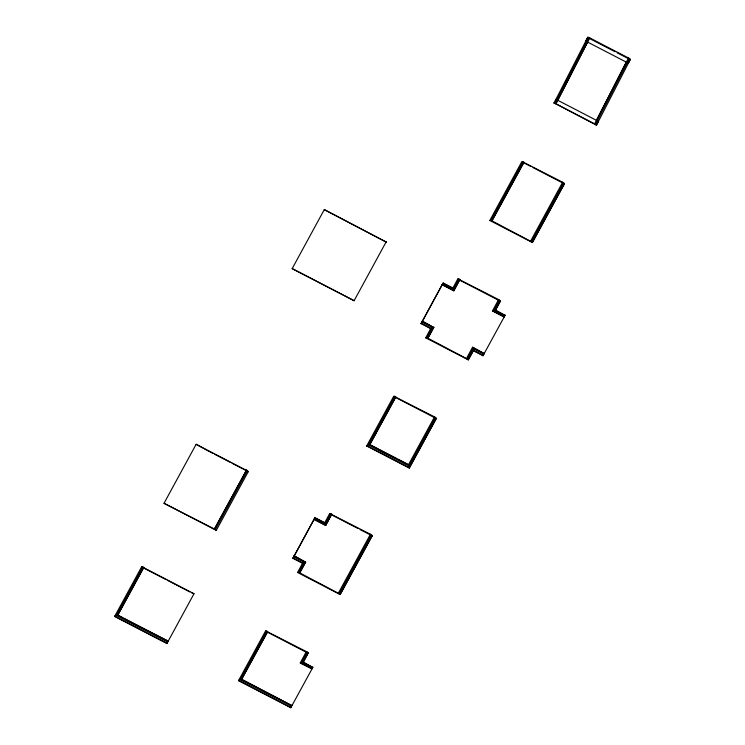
<?xml version="1.0" encoding="UTF-8"?>
<svg xmlns="http://www.w3.org/2000/svg" width="745" height="745" viewBox="0 0 745 745"><rect width="100%" height="100%" fill="white"/><g stroke="black" fill="none" stroke-linecap="round" stroke-linejoin="round"><path stroke-width="1.12" d="M143.673 567.662L194.007 593.737L166.889 643.559L114.628 616.478L116.304 615.417L142.817 566.852L143.673 567.662L117.645 615.333L122.785 617.987M117.645 615.333L143.757 567.336M142.817 566.852L141.662 566.973L165.232 579.191M248.402 471.38L216.283 530.375L164.021 503.294L214.43 529.052L246.548 470.058L248.318 471.697L232.086 463.288M246.465 470.374L196.14 444.299L206.728 450.148M166.889 643.559L168.063 641.091L117.729 615.007M168.063 641.091L146.411 630.233M194.007 593.737L191.875 592.992M214.43 529.052L246.548 470.058M216.283 530.375L214.513 528.726M292.17 268.61L354.108 300.701L292.17 268.61L324.289 209.615L386.152 242.032L324.289 209.615M312.891 667.092L311.885 668.926L300.272 662.91L306.363 651.586L307.303 652.08L301.79 662.184L303.215 662.082L312.807 667.418L290.783 707.75L238.512 680.669L240.188 679.608L266.71 631.043L267.567 631.853L241.538 679.524L291.863 705.599L241.622 679.198L267.651 631.527M265.546 631.164L266.71 631.043M293.595 556.729L304.267 562.261L302.591 563.332L292.915 558.312L314.586 518.278L315.023 517.654L324.699 522.673L325.258 523.81L330.78 513.696L331.721 514.19L325.63 525.504L314.017 519.489M297.581 572.495L298.745 572.374L338.314 593.234L370.442 534.249L372.295 535.571L340.167 594.557L297.581 572.495L302.675 563.006L292.99 557.996M315.023 517.654L292.915 558.312M305.608 562.177L294.079 555.845L305.608 562.177L299.602 573.175M325.63 525.504L331.721 514.19M329.625 513.827L330.78 513.696M300.272 662.91L311.969 668.61M290.783 707.75L291.947 705.273M311.838 666.915L303.131 662.398L308.216 652.909L307.303 652.08M306.363 651.586L267.567 631.853M303.131 662.398L308.216 652.909M408.4 464.899L434.512 416.902L435.453 417.396L436.281 418.55L409.256 468.056L366.661 445.985L368.337 444.923L394.859 396.359L395.716 397.169L369.688 444.84L396.172 458.557M369.688 444.84L395.8 396.843M338.314 593.234L340.167 594.557M393.695 396.48L394.859 396.359M421.745 322.054L432.417 327.577L430.74 328.647L421.065 323.628L442.735 283.594L443.173 282.979L452.848 287.989L453.407 289.125L458.929 279.021L459.87 279.505L453.779 290.829L442.167 284.804M370.442 534.249L331.637 514.506M473.326 350.709L483.002 355.728L483.682 354.145L473.01 348.613L473.326 350.709L468.326 359.882L425.73 337.811L426.894 337.69L466.472 358.559L472.553 347.235L484.092 353.568L472.553 347.235M443.173 282.979L421.065 323.628M433.758 327.493L422.229 321.16L433.758 327.493L427.751 338.5M453.779 290.829L459.87 279.505M457.775 279.142L458.929 279.021M409.256 468.056L436.365 418.224M434.512 416.902L395.716 397.169M489.81 220.473L490.964 220.343L530.542 241.212L562.661 182.227L564.514 183.549L532.396 242.535L489.81 220.473L521.928 161.479L523.865 162.484L491.83 221.153M466.472 358.559L468.326 359.882M492.501 310.888L504.114 316.904L492.501 310.888L498.591 299.565L500.361 301.204L495.35 310.376L505.036 315.386L483.002 355.728M495.35 310.376L500.444 300.887M498.591 299.565L459.786 279.822M555.9 103.816L557.809 100.314L596.531 120.373L628.519 57.989L629.46 58.483L630.372 59.311L596.475 125.197L553.963 102.81L594.622 123.875L626.331 62.003M505.036 315.386L495.434 310.05L494.01 310.162L499.532 300.049M530.542 241.212L532.396 242.535M628.519 57.989L588.867 37.446L587.786 37.25L585.7 41.236M562.661 182.227L523.865 162.484M594.622 123.875L596.475 125.197M630.372 59.311L628.286 63.306M555.891 99.467L587.786 37.25M555.984 103.49L587.619 41.944M557.809 100.314L589.807 37.93M164.021 503.294L196.14 444.299M114.628 616.478L141.746 566.656M215.454 529.22L247.489 470.542M354.108 300.701L386.236 241.715M588.867 37.446L555.044 103.006M238.512 680.669L265.63 630.847M324.615 522.99L329.709 513.501M366.661 445.985L393.779 396.163M425.73 337.811L430.824 328.322L421.149 323.311M452.764 288.306L457.858 278.826M553.889 103.127L555.872 99.309L557.8 100.165M298.745 572.374L304.267 562.261M426.894 337.69L432.417 327.577M490.964 220.343L523.009 161.674M299.686 572.858L305.692 561.86M427.835 338.174L433.841 327.176M491.914 220.837L523.949 162.168M629.46 58.483L595.646 124.042M339.347 593.411L371.382 534.733M366.745 445.668L409.331 467.73L408.94 465.96L435.453 417.396M467.497 358.727L473.01 348.613M531.567 241.38L563.602 182.711M340.251 594.24L372.295 535.571M468.4 359.556L473.41 350.392L483.086 355.402M532.479 242.218L564.514 183.549M596.549 124.871L598.458 121.379L596.521 120.224M483.682 354.145L484.175 353.251M504.197 316.578L505.11 315.07M585.691 41.087L628.277 63.148M588.718 38.097L615.081 51.759M617.111 52.802L628.259 58.585M522.86 162.326L530.971 166.526M533.001 167.578L564.431 183.866M458.79 279.664L500.361 301.204M444.057 283.798L451.796 287.812M442.735 283.594L453.407 289.125M494.01 310.162L504.682 315.694M442.251 284.488L453.863 290.503M395.725 397.532L436.281 418.55M369.771 444.514L408.483 464.573M398.212 459.618L407.385 464.368M368.337 444.923L408.94 465.96M207.743 450.678L212.809 453.305M214.839 454.357L230.056 462.235M331.646 514.879L358.01 528.531M360.04 529.583L372.211 535.888M315.908 518.483L323.647 522.487M314.586 518.278L325.258 523.81M314.101 519.172L325.714 525.188M167.28 580.253L189.826 591.93M267.576 632.216L308.132 653.235M301.79 662.184L312.462 667.716M124.834 619.058L144.353 629.171M116.304 615.417L167.569 641.976M240.188 679.608L291.463 706.167M114.711 616.162L166.973 643.242M238.596 680.353L290.867 707.433"/></g></svg>
